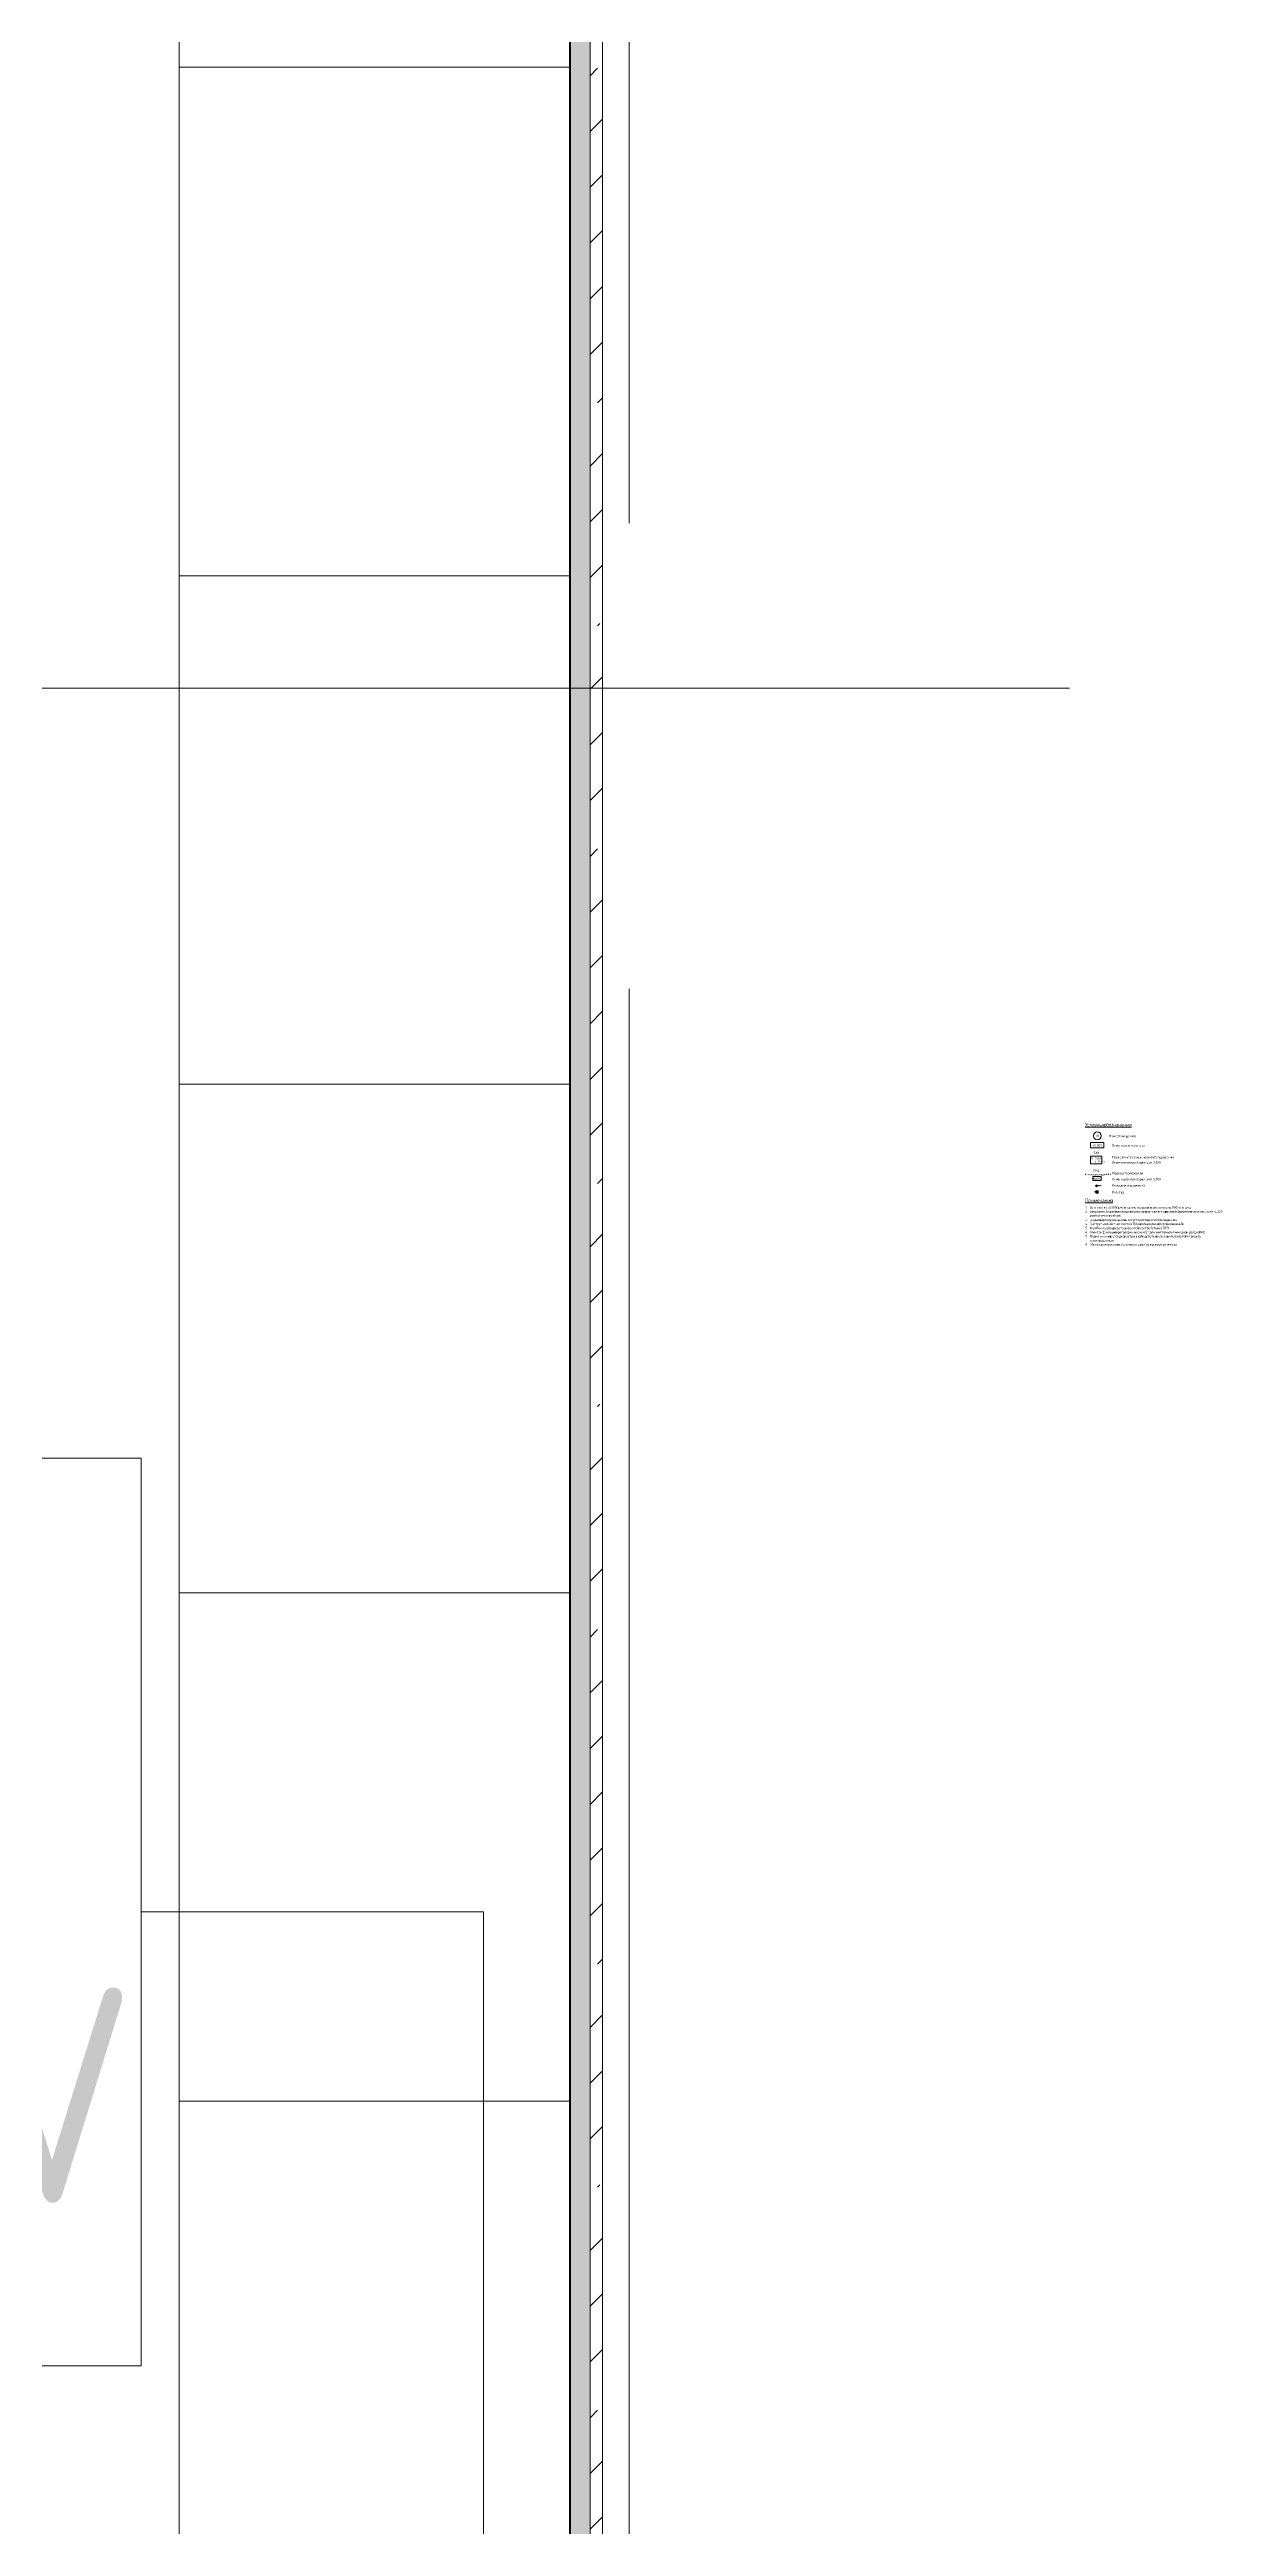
# Model space of a CAD drawing. Header units: millimetres. Extents: x -5714 to 188114, y -8553 to 29000.
# Drawn here: x 37717 to 38914, y 1720 to 4253 of the extents above; entities that cross this region are included whole.
import ezdxf

# ---------------------------------------------------------------- set-up
doc = ezdxf.new("R2010")
doc.units = ezdxf.units.MM
doc.linetypes.add('Осевая', pattern=[3175, 635, -476.25, 1587.5, -476.25])
for name, color, linetype, lineweight in [('A-DETL', 7, 'Continuous', 9), ('A-DETL-GENF', 7, 'Continuous', 9), ('A-WALL', 7, 'Continuous', 9), ('E-ELEC-FIXT-IDEN', 7, 'Continuous', 9), ('G-ANNO-TEXT', 7, 'Continuous', 9), ('I-WALL', 7, 'Continuous', 9), ('Оси', 7, 'Continuous', 9), ('Оси-2', 7, 'Осевая', 9)]:
    doc.layers.add(name, color=color, linetype=linetype, lineweight=lineweight)
for name, color, linetype, lineweight, true_color in [('A-DETL-GENF-2', 1, 'Continuous', 9, 0xff0000), ('A-WALL-FNSH-1', 7, 'Continuous', 9, 0x3c3c3c), ('G-ANNO-TEXT-1', 7, 'Continuous', 9, 0x3c3c3c), ('I-FURN-1', 7, 'Continuous', 9, 0xf0f0f0)]:
    doc.layers.add(name, color=color, linetype=linetype, lineweight=lineweight, true_color=true_color)
doc.styles.add('GOST Common_1', font='GOST_Common.ttf', dxfattribs={"width": 0.9, "height": 220})
doc.styles.add('GOST Common_2', font='GOST_Common.ttf', dxfattribs={"width": 0.9, "height": 3.5})
doc.styles.add('GOST Common_3', font='GOST_Common.ttf', dxfattribs={"width": 0.9, "height": 2.5})
doc.styles.add('GOST Common_4', font='GOST_Common.ttf', dxfattribs={"width": 0.9, "height": 2})
doc.styles.add('ISOCPEUR_B', font='', dxfattribs={"height": 2.5})
doc.styles.get('ISOCPEUR_B').set_extended_font_data('ISOCPEUR', bold=True)

# ---------------------------------------------------------------- blocks, each defined once
blk = doc.blocks.new('ПУФ - 1_53-V76-План размещения напольных электротехнических лючков и розеток 3 этажа в осях 1-12')
at = {"layer": 'I-FURN-1'}
for radius, start, end in [(400, 0, 180), (400, 0, 180), (370, 0, 180), (370, 0, 180), (400, 180, 360), (400, 180, 0), (370, 180, 349.4118), (370, 180, 349.4118), (370, 349.5929, 0), (370, 349.5929, 360)]:
    blk.add_arc((0, 0), radius, start, end, dxfattribs=at)
blk = doc.blocks.new('шкаф 1_112 - шкаф 1_112-V93-План размещения напольных электротехнических лючков и розеток 3 этажа в осях 1-12')
at = {"layer": 'I-FURN-1'}
for p, q in [((-400, 6070), (-400, 0)), ((0, 1), (0, 6070)), ((-400, 4335), (-400, 3815)), ((-400, 3815), (-400, 4335)), ((0, 3815), (0, 4335)), ((0, 4335), (0, 3815)), ((-400, 3815), (0, 3815)), ((-400, 3815), (0, 3815)), ((0, 3815), (-400, 3815)), ((0, 3815), (-400, 3815)), ((-400, 3815), (-400, 3295)), ((-400, 3295), (-400, 3815)), ((-400, 3815), (0, 3815)), ((0, 3295), (0, 3815)), ((0, 3815), (0, 3295)), ((0, 3295), (-400, 3295)), ((0, 3295), (-400, 3295)), ((-400, 3295), (-400, 2775)), ((-400, 2775), (-400, 3295)), ((-400, 3295), (0, 3295)), ((-400, 3295), (0, 3295)), ((0, 3295), (-400, 3295)), ((0, 2775), (0, 3295)), ((0, 3295), (0, 2775)), ((0, 2775), (-400, 2775)), ((-400, 2775), (0, 2775)), ((0, 2775), (-400, 2775)), ((0, 2775), (-400, 2775)), ((-400, 2775), (-400, 2255)), ((-400, 2255), (-400, 2775)), ((-400, 2775), (0, 2775)), ((0, 2255), (0, 2775)), ((0, 2775), (0, 2255)), ((0, 2255), (-400, 2255)), ((0, 2255), (-400, 2255)), ((-400, 2255), (-400, 1735)), ((-400, 1735), (-400, 2255)), ((-400, 2255), (0, 2255)), ((-400, 2255), (0, 2255)), ((0, 2255), (-400, 2255)), ((0, 1735), (0, 2255)), ((0, 2255), (0, 1735)), ((0, 1735), (-400, 1735)), ((-400, 1735), (0, 1735)), ((0, 1735), (-400, 1735)), ((0, 1735), (-400, 1735)), ((-400, 1735), (-400, 1215)), ((-400, 1215), (-400, 1735)), ((-400, 1735), (0, 1735)), ((0, 1215), (0, 1735)), ((0, 1735), (0, 1215))]:
    blk.add_line(p, q, dxfattribs=at)
blk = doc.blocks.new('DET_L_Линия разрыва - М100-30696566-План размещения напольных электротехнических лючков и розеток 3 этажа в осях 1-12')
at = {"layer": 'A-DETL-GENF'}
blk.add_line((11773.2, 0), (0, 0), dxfattribs=at)

msp = doc.modelspace()

# ---------------------------------------------------------------- hatches: boundary and pattern name
at = {"layer": 'A-DETL-GENF-2'}
msp.add_hatch(color=256, dxfattribs=at).paths.add_polyline_path([(38787.7, 3090.2), (38787.9, 3090.3), (38788.1, 3090.4), (38788.3, 3090.5), (38788.4, 3090.7), (38788.5, 3090.9), (38788.6, 3091.1), (38788.5, 3091.4), (38788.4, 3091.6), (38788.3, 3091.8), (38788.1, 3091.9), (38787.9, 3092), (38787.7, 3092), (38787.4, 3092), (38787.2, 3091.9), (38787, 3091.8), (38786.9, 3091.6), (38786.8, 3091.4), (38786.8, 3091.1), (38786.8, 3090.9), (38786.9, 3090.7), (38787, 3090.5), (38787.2, 3090.4), (38787.4, 3090.3)])
h = msp.add_hatch(color=256, dxfattribs=at)
h.paths.add_polyline_path([(38787, 3083.6), (38789.4, 3083.6), (38789.4, 3086), (38787, 3086), (38787, 3084)])
h.paths.add_polyline_path([(38788.2, 3084), (38788, 3084), (38787.8, 3084.1), (38787.6, 3084.2), (38787.5, 3084.4), (38787.4, 3084.6), (38787.4, 3084.8), (38787.4, 3085), (38787.5, 3085.2), (38787.6, 3085.3), (38787.8, 3085.5), (38788, 3085.6), (38788.2, 3085.6), (38788.4, 3085.6), (38788.6, 3085.5), (38788.7, 3085.3), (38788.9, 3085.2), (38788.9, 3085), (38789, 3084.8), (38788.9, 3084.6), (38788.9, 3084.4), (38788.7, 3084.2), (38788.6, 3084.1), (38788.4, 3084)])
at = {"layer": 'I-WALL'}
h = msp.add_hatch(dxfattribs=at)
h.set_pattern_fill('FP_10', color=256, style=0, pattern_type=2)
h.set_pattern_definition([(45, (0, 0), (-57.02463, 57.02463), []), (45, (57.025, 0), (-57.02463, 57.02463), [100.806, -20.161, 3.353, -16.808])])
h.paths.add_polyline_path([(38282.7, 400), (38282.7, 7400), (38270, 7400), (38270, 400)])
h = msp.add_hatch(dxfattribs=at)
h.set_pattern_fill('FP_35', color=256, style=0, pattern_type=2)
h.set_pattern_definition([(0, (0, 0), (121.92, 30.48), [10.058, -81.382, 10.058, -81.382, -487.68]), (0, (0, 0), (121.92, 30.48), [-182.88, 10.058, -172.822, 10.058, -81.382, -213.36]), (0, (0, 0), (121.92, 30.48), [-457.2, 10.058, -50.902, 10.058, -142.342]), (120, (45.72, 15.24), (-87.356454, 90.345817), [10.058, -81.382, 10.058, -81.382, -487.68]), (120, (45.72, 15.24), (-87.356454, 90.345817), [-182.88, 10.058, -172.822, 10.058, -81.382, -213.36]), (120, (45.72, 15.24), (-87.356454, 90.345817), [-457.2, 10.058, -50.902, 10.058, -142.342]), (240, (60.96, 76.2), (-34.563546, -120.825817), [10.058, -81.382, 10.058, -81.382, -487.68]), (240, (60.96, 76.2), (-34.563546, -120.825817), [-182.88, 10.058, -172.822, 10.058, -81.382, -213.36]), (240, (60.96, 76.2), (-34.563546, -120.825817), [-457.2, 10.058, -50.902, 10.058, -142.342])])
h.paths.add_polyline_path([(38270, 420), (38270, 7070), (38250, 7070), (38250, 420)])

# ---------------------------------------------------------------- linework, layer by layer
at = {"layer": 'A-DETL'}
for p, q in [((38781.4, 3135.3), (38795.2, 3135.3)), ((38781.4, 3129.8), (38781.4, 3135.3)), ((38781.4, 3129.8), (38795.2, 3129.8)), ((38795.2, 3135.3), (38795.2, 3129.8)), ((38787, 3084.8), (38785.6, 3084.8)), ((38789.4, 3086), (38787, 3086)), ((38787, 3086), (38787, 3083.6)), ((38787, 3083.6), (38789.4, 3083.6)), ((38789.4, 3083.6), (38789.4, 3086))]:
    msp.add_line(p, q, dxfattribs=at)
for centre, radius in [((38788.5, 3142.2), 4), ((38788.2, 3085.2), 0.2), ((38788.2, 3084.3), 0.2)]:
    msp.add_circle(centre, radius, dxfattribs=at)
for centre, radius, start, end in [((38787.7, 3091.1), 0.902, 0, 180), ((38787.7, 3091.1), 0.902, 180, 0), ((38788.2, 3084.8), 0.81, 0, 180), ((38788.2, 3084.8), 0.81, 180, 0)]:
    msp.add_arc(centre, radius, start, end, dxfattribs=at)
msp.add_open_spline([(38788.6, 3091.1), (38789.2, 3091.8), (38790.2, 3091.2), (38790.6, 3090.9), (38791.8, 3091.5), (38792.6, 3091.6)], degree=3, knots=[0, 0, 0, 0, 0.002878273, 0.006213803, 0.009176589, 0.009176589, 0.009176589, 0.009176589], dxfattribs=at)
at = {"layer": 'A-WALL'}
for p, q in [((38270, 7400), (38270, 400)), ((38250, 420), (38250, 7050))]:
    msp.add_line(p, q, dxfattribs=at)
at = {"layer": 'A-WALL-FNSH-1'}
msp.add_line((38249, 7049), (38249, 421.7), dxfattribs=at)
at = {"layer": 'E-ELEC-FIXT-IDEN'}
for p, q in [((38161.1, 2348.5), (37811.1, 2348.5)), ((38161.1, 959.6), (38161.1, 2348.5))]:
    msp.add_line(p, q, dxfattribs=at)
at = {"layer": 'E-ELEC-FIXT-IDEN', "flags": 128}
msp.add_lwpolyline([(36390.7, 2812.5), (37811.1, 2812.5), (37811.1, 1884.5), (36390.7, 1884.5)], close=True, dxfattribs=at)
at = {"layer": 'G-ANNO-TEXT-1', "flags": 128}
for points in [[(38781.4, 3121.4), (38793.3, 3121.4), (38793.3, 3113.7), (38781.4, 3113.7)], [(38783.8, 3100.6), (38792.3, 3100.6), (38792.3, 3096.4), (38783.8, 3096.4)]]:
    msp.add_lwpolyline(points, close=True, dxfattribs=at)
at = {"layer": 'Оси'}
msp.add_line((36260, 3600), (38760, 3600), dxfattribs=at)
at = {"layer": 'Оси-2'}
msp.add_line((38310, 593.7), (38310, 21277.7), dxfattribs=at)

# ---------------------------------------------------------------- block references
at = {"layer": 'A-DETL-GENF', "rotation": 90.00000000000031}
msp.add_blockref('DET_L_Линия разрыва - М100-30696566-План размещения напольных электротехнических лючков и розеток 3 этажа в осях 1-12', (38282.7, -258), dxfattribs=at)
at = {"layer": 'I-FURN-1'}
msp.add_blockref('шкаф 1_112 - шкаф 1_112-V93-План размещения напольных электротехнических лючков и розеток 3 этажа в осях 1-12', (38250, 420), dxfattribs=at)
at = {"layer": 'I-FURN-1', "rotation": 118.9499011641568}
msp.add_blockref('ПУФ - 1_53-V76-План размещения напольных электротехнических лючков и розеток 3 этажа в осях 1-12', (37283.1, 1412.6), dxfattribs=at)

# ---------------------------------------------------------------- texts
at = {"layer": 'E-ELEC-FIXT-IDEN', "insert": (36490.7, 2271.1), "char_height": 220, "width": 1291.519, "attachment_point": 1, "style": 'GOST Common_1'}
msp.add_mtext('   1: 220 V', dxfattribs=at)
at = {"layer": 'G-ANNO-TEXT', "attachment_point": 1}
for s, insert, char_height, width, style in [('\\LУсловные', (38776.2, 3155.3), 3.5, 22.151, 'GOST Common_2'), ('01', (38787.2, 3143.3), 2.5, 3.319, 'GOST Common_3'), ('\\L\\fGOST Common|b0|i0|c204|p34|;\\W.9;\\L ', (38794.5, 3155.3), 3.5, 1.299, 'GOST Common_2'), ('\\Lобозначения', (38795.6, 3155.3), 3.5, 30.159, 'GOST Common_2'), ('Номер', (38800.6, 3143.3), 2.5, 10.173, 'GOST Common_3'), ('\\fGOST Common|b0|i0|c204|p34|;\\W.9; ', (38809, 3143.3), 2.5, 0.938, 'GOST Common_3'), ('помещения', (38809.8, 3143.3), 2.5, 18.543, 'GOST Common_3'), ('+0.000', (38783.7, 3133.7), 2.5, 10.534, 'GOST Common_3'), ('SK1', (38784.7, 3126), 2.5, 6.574, 'ISOCPEUR_B'), ('Отметка', (38803.6, 3133.7), 2.5, 15.296, 'GOST Common_3'), ('Отметка', (38803.6, 3116.1), 2.5, 15.296, 'GOST Common_3'), ('Марка', (38803.6, 3121.5), 2.5, 10.678, 'GOST Common_3'), ('\\fGOST Common|b0|i0|c204|p34|;\\W.9; ', (38812.4, 3121.5), 2.5, 0.938, 'GOST Common_3'), ('электротехнического', (38813.2, 3121.5), 2.5, 37.735, 'GOST Common_3'), ('\\fGOST Common|b0|i0|c204|p34|;\\W.9; ', (38816.2, 3133.7), 2.5, 0.938, 'GOST Common_3'), ('\\fGOST Common|b0|i0|c204|p34|;\\W.9; ', (38816.2, 3116.1), 2.5, 0.938, 'GOST Common_3'), ('чистого', (38817, 3133.7), 2.5, 13.853, 'GOST Common_3'), ('\\fGOST Common|b0|i0|c204|p34|;\\W.9; ', (38821.5, 3116.1), 2.5, 0.938, 'GOST Common_3'), ('прибора', (38822.3, 3116.1), 2.5, 13.853, 'GOST Common_3'), ('\\fGOST Common|b0|i0|c204|p34|;\\W.9; ', (38828.4, 3133.7), 2.5, 0.938, 'GOST Common_3'), ('пола', (38829.2, 3133.7), 2.5, 8.009, 'GOST Common_3'), ('\\fGOST Common|b0|i0|c204|p34|;\\W.9; ', (38833.8, 3116.1), 2.5, 0.938, 'GOST Common_3'), ('\\fGOST Common|b0|i0|c204|p34|;\\W.9; ', (38835.8, 3133.7), 2.5, 0.938, 'GOST Common_3'), ('\\fGOST Common|b0|i0|c204|p34|;\\W.9; ', (38838.2, 3116.1), 2.5, 0.938, 'GOST Common_3'), ('\\fGOST Common|b0|i0|c204|p34|;\\W.9; ', (38844.3, 3121.5), 2.5, 0.938, 'GOST Common_3'), ('оборудования', (38845.1, 3121.5), 2.5, 23.594, 'GOST Common_3'), (' 0,000', (38843.8, 3116.1), 2.5, 9.668, 'GOST Common_3'), ('SK4', (38784.3, 3107.9), 2.5, 7.456, 'ISOCPEUR_B'), ('Отметка', (38803.6, 3099.2), 2.5, 15.296, 'GOST Common_3'), ('Марка', (38803.6, 3105.3), 2.5, 10.678, 'GOST Common_3'), ('Вывод', (38803.6, 3092.6), 2.5, 10.246, 'GOST Common_3'), ('\\fGOST Common|b0|i0|c204|p34|;\\W.9; ', (38812, 3092.6), 2.5, 0.938, 'GOST Common_3'), ('\\fGOST Common|b0|i0|c204|p34|;\\W.9; ', (38812.4, 3105.3), 2.5, 0.938, 'GOST Common_3'), ('электрический', (38812.8, 3092.6), 2.5, 25.542, 'GOST Common_3'), ('устройсв', (38813.2, 3105.3), 2.5, 15.513, 'GOST Common_3'), ('\\fGOST Common|b0|i0|c204|p34|;\\W.9; ', (38816.2, 3099.2), 2.5, 0.938, 'GOST Common_3'), ('оси', (38817, 3116.1), 2.5, 5.556, 'GOST Common_3'), ('оси', (38817, 3099.2), 2.5, 5.556, 'GOST Common_3'), ('\\fGOST Common|b0|i0|c204|p34|;\\W.9; ', (38821.5, 3099.2), 2.5, 0.938, 'GOST Common_3'), ('прибора', (38822.3, 3099.2), 2.5, 13.853, 'GOST Common_3'), ('\\fGOST Common|b0|i0|c204|p34|;\\W.9; ', (38826, 3105.3), 2.5, 0.938, 'GOST Common_3'), ('связи', (38826.7, 3105.3), 2.5, 9.308, 'GOST Common_3'), ('\\fGOST Common|b0|i0|c204|p34|;\\W.9; ', (38833.8, 3099.2), 2.5, 0.938, 'GOST Common_3'), ('от', (38834.5, 3116.1), 2.5, 4.401, 'GOST Common_3'), ('от', (38834.5, 3099.2), 2.5, 4.401, 'GOST Common_3'), ('\\fGOST Common|b0|i0|c204|p34|;\\W.9; ', (38838.2, 3099.2), 2.5, 0.938, 'GOST Common_3'), ('учп', (38838.9, 3116.1), 2.5, 5.844, 'GOST Common_3'), ('учп', (38838.9, 3099.2), 2.5, 5.844, 'GOST Common_3'), (' 0,000', (38843.8, 3099.2), 2.5, 9.668, 'GOST Common_3'), ('\\LПримечания', (38776.2, 3078), 3.5, 28.428, 'GOST Common_2'), ('1.', (38776.2, 3070.3), 2.5, 5.412, 'GOST Common_3'), ('2.', (38776.2, 3066.1), 2.5, 5.412, 'GOST Common_3'), ('За', (38780.7, 3070.3), 2.5, 4.257, 'GOST Common_3'), ('Все', (38780.7, 3066.1), 2.5, 5.844, 'GOST Common_3'), ('\\fGOST Common|b0|i0|c204|p34|;\\W.9; ', (38785.5, 3066.1), 2.5, 0.938, 'GOST Common_3'), ('отметку', (38785.7, 3070.3), 2.5, 14.863, 'GOST Common_3'), ('розетки', (38786.3, 3066.1), 2.5, 13.997, 'GOST Common_3'), (' (', (38797.8, 3066.1), 2.5, 2.02, 'GOST Common_3'), (' ±0.000 ', (38798, 3070.3), 2.5, 12.41, 'GOST Common_3'), ('кроме', (38799.5, 3066.1), 2.5, 9.957, 'GOST Common_3'), ('Розетка', (38803.6, 3085.7), 2.5, 14.43, 'GOST Common_3'), ('\\fGOST Common|b0|i0|c204|p34|;\\W.9; ', (38807.7, 3066.1), 2.5, 0.938, 'GOST Common_3'), ('принята', (38808.2, 3070.3), 2.5, 14.358, 'GOST Common_3'), ('имеющих', (38808.5, 3066.1), 2.5, 15.08, 'GOST Common_3'), ('\\fGOST Common|b0|i0|c204|p34|;\\W.9; ', (38820.1, 3070.3), 2.5, 0.938, 'GOST Common_3'), ('\\fGOST Common|b0|i0|c204|p34|;\\W.9; ', (38820.9, 3066.1), 2.5, 0.938, 'GOST Common_3'), ('отметка', (38820.9, 3070.3), 2.5, 15.08, 'GOST Common_3'), ('отдельно', (38821.7, 3066.1), 2.5, 16.09, 'GOST Common_3'), ('\\fGOST Common|b0|i0|c204|p34|;\\W.9; ', (38833.3, 3070.3), 2.5, 0.938, 'GOST Common_3'), ('уровня', (38834.1, 3070.3), 2.5, 11.689, 'GOST Common_3'), ('\\fGOST Common|b0|i0|c204|p34|;\\W.9; ', (38835, 3066.1), 2.5, 0.938, 'GOST Common_3'), ('проставленные', (38835.7, 3066.1), 2.5, 25.975, 'GOST Common_3'), ('\\fGOST Common|b0|i0|c204|p34|;\\W.9; ', (38843.7, 3070.3), 2.5, 0.938, 'GOST Common_3'), ('чистого', (38844.5, 3070.3), 2.5, 13.853, 'GOST Common_3'), ('\\fGOST Common|b0|i0|c204|p34|;\\W.9; ', (38855.9, 3070.3), 2.5, 0.938, 'GOST Common_3'), ('пола', (38856.7, 3070.3), 2.5, 8.009, 'GOST Common_3'), ('\\fGOST Common|b0|i0|c204|p34|;\\W.9; ', (38857.2, 3066.1), 2.5, 0.938, 'GOST Common_3'), ('привязки', (38857.9, 3066.1), 2.5, 15.441, 'GOST Common_3'), (' 000-', (38863.3, 3070.3), 2.5, 8.73, 'GOST Common_3'), ('го', (38870.5, 3070.3), 2.5, 3.896, 'GOST Common_3'), (') ', (38870.7, 3066.1), 2.5, 2.02, 'GOST Common_3'), ('располагать', (38872.4, 3066.1), 2.5, 22.295, 'GOST Common_3'), ('\\fGOST Common|b0|i0|c204|p34|;\\W.9; ', (38873.7, 3070.3), 2.5, 0.938, 'GOST Common_3'), ('этажа', (38874.5, 3070.3), 2.5, 11.184, 'GOST Common_3'), ('\\fGOST Common|b0|i0|c204|p34|;\\W.9;;', (38883.7, 3070.3), 2.5, 0.938, 'GOST Common_3'), ('\\fGOST Common|b0|i0|c204|p34|;\\W.9; ', (38890.8, 3066.1), 2.5, 0.938, 'GOST Common_3'), ('на', (38891.5, 3066.1), 2.5, 4.113, 'GOST Common_3'), ('\\fGOST Common|b0|i0|c204|p34|;\\W.9; ', (38894.9, 3066.1), 2.5, 0.938, 'GOST Common_3'), ('высоте', (38895.7, 3066.1), 2.5, 12.122, 'GOST Common_3'), (' h=300 ', (38905.7, 3066.1), 2.5, 11.616, 'GOST Common_3'), ('3.', (38776.2, 3057.6), 2.5, 5.412, 'GOST Common_3'), ('4.', (38776.2, 3053.4), 2.5, 5.412, 'GOST Common_3'), ('5.', (38776.2, 3049.2), 2.5, 5.412, 'GOST Common_3'), ('6.', (38776.2, 3044.9), 2.5, 5.412, 'GOST Common_3'), ('7.', (38776.2, 3040.7), 2.5, 5.412, 'GOST Common_3'), ('См', (38780.7, 3057.6), 2.5, 4.113, 'GOST Common_3'), ('Смотреть', (38780.7, 3053.4), 2.5, 16.811, 'GOST Common_3'), ('Электрификацию', (38780.7, 3044.9), 2.5, 29.438, 'GOST Common_3'), ('мм', (38780.7, 3061.9), 2.5, 4.329, 'GOST Common_3'), ('Коробки', (38780.7, 3049.2), 2.5, 13.853, 'GOST Common_3'), ('Подключение', (38780.7, 3040.7), 2.5, 22.078, 'GOST Common_3'), ('\\fGOST Common|b0|i0|c204|p34|;\\W.9; ', (38784.2, 3061.9), 2.5, 0.938, 'GOST Common_3'), ('. ', (38784.1, 3057.6), 2.5, 1.732, 'GOST Common_3'), ('по', (38785, 3061.9), 2.5, 3.896, 'GOST Common_3'), ('развертки', (38785.5, 3057.6), 2.5, 18.11, 'GOST Common_3'), ('\\fGOST Common|b0|i0|c204|p34|;\\W.9; ', (38788.2, 3061.9), 2.5, 0.938, 'GOST Common_3'), ('оси', (38789, 3061.9), 2.5, 5.556, 'GOST Common_3'), ('\\fGOST Common|b0|i0|c204|p34|;\\W.9; ', (38792.1, 3049.2), 2.5, 0.938, 'GOST Common_3'), ('\\fGOST Common|b0|i0|c204|p34|;\\W.9;и', (38792.9, 3049.2), 2.5, 1.948, 'GOST Common_3'), ('\\fGOST Common|b0|i0|c204|p34|;\\W.9; ', (38793.6, 3061.9), 2.5, 0.938, 'GOST Common_3'), ('эл', (38794.4, 3061.9), 2.5, 3.896, 'GOST Common_3'), ('\\fGOST Common|b0|i0|c204|p34|;\\W.9; ', (38794.5, 3053.4), 2.5, 0.938, 'GOST Common_3'), ('\\fGOST Common|b0|i0|c204|p34|;\\W.9; ', (38794.5, 3049.2), 2.5, 0.938, 'GOST Common_3'), ('совместно', (38795.3, 3053.4), 2.5, 17.677, 'GOST Common_3'), ('разводка', (38795.3, 3049.2), 2.5, 15.873, 'GOST Common_3'), ('. ', (38797.6, 3061.9), 2.5, 1.732, 'GOST Common_3'), ('\\fGOST Common|b0|i0|c204|p34|;\\W.9; ', (38798.9, 3040.7), 2.5, 0.938, 'GOST Common_3'), ('прибора', (38799, 3061.9), 2.5, 13.853, 'GOST Common_3'), ('\\fGOST Common|b0|i0|c204|p34|;\\W.9;и', (38799.7, 3040.7), 2.5, 1.948, 'GOST Common_3'), ('\\fGOST Common|b0|i0|c204|p34|;\\W.9; ', (38800.4, 3057.6), 2.5, 0.938, 'GOST Common_3'), ('\\fGOST Common|b0|i0|c204|p34|;\\W.9; ', (38801.3, 3040.7), 2.5, 0.938, 'GOST Common_3'), ('кухни', (38801.2, 3057.6), 2.5, 9.741, 'GOST Common_3'), ('разводка', (38802, 3040.7), 2.5, 15.873, 'GOST Common_3'), ('\\fGOST Common|b0|i0|c204|p34|;\\W.9; ', (38805, 3044.9), 2.5, 0.938, 'GOST Common_3'), ('переговорных', (38805.7, 3044.9), 2.5, 23.594, 'GOST Common_3'), ('\\fGOST Common|b0|i0|c204|p34|;\\W.9; ', (38808.4, 3049.2), 2.5, 0.938, 'GOST Common_3'), ('устраиваются', (38809.1, 3049.2), 2.5, 24.676, 'GOST Common_3'), ('\\fGOST Common|b0|i0|c204|p34|;\\W.9; ', (38809.3, 3057.6), 2.5, 0.938, 'GOST Common_3'), ('\\fGOST Common|b0|i0|c204|p34|;\\W.9; ', (38809.9, 3053.4), 2.5, 0.938, 'GOST Common_3'), ('для', (38810, 3057.6), 2.5, 5.844, 'GOST Common_3'), ('; ', (38810.4, 3061.9), 2.5, 1.876, 'GOST Common_3'), ('\\fGOST Common|b0|i0|c204|p34|;\\W.9;с', (38810.7, 3053.4), 2.5, 1.659, 'GOST Common_3'), ('\\fGOST Common|b0|i0|c204|p34|;\\W.9; ', (38812.1, 3053.4), 2.5, 0.938, 'GOST Common_3'), ('листом', (38812.8, 3053.4), 2.5, 12.122, 'GOST Common_3'), ('\\fGOST Common|b0|i0|c204|p34|;\\W.9; ', (38814.8, 3057.6), 2.5, 0.938, 'GOST Common_3'), ('\\fGOST Common|b0|i0|c204|p34|;\\W.9; ', (38815.1, 3040.7), 2.5, 0.938, 'GOST Common_3'), ('высот', (38815.6, 3057.6), 2.5, 10.173, 'GOST Common_3'), ('внутренней', (38815.9, 3040.7), 2.5, 19.986, 'GOST Common_3'), ('\\fGOST Common|b0|i0|c204|p34|;\\W.9; ', (38824, 3057.6), 2.5, 0.938, 'GOST Common_3'), (' "', (38822.8, 3053.4), 2.5, 2.597, 'GOST Common_3'), ('устройств', (38824.8, 3057.6), 2.5, 17.966, 'GOST Common_3'), ('План', (38825, 3053.4), 2.5, 8.225, 'GOST Common_3'), ('\\fGOST Common|b0|i0|c204|p34|;\\W.9; ', (38825.2, 3044.9), 2.5, 0.938, 'GOST Common_3'), ('\\fGOST Common|b0|i0|c204|p34|;\\W.9;и', (38826, 3044.9), 2.5, 1.948, 'GOST Common_3'), ('\\fGOST Common|b0|i0|c204|p34|;\\W.9; ', (38827.6, 3044.9), 2.5, 0.938, 'GOST Common_3'), ('комнат', (38828.4, 3044.9), 2.5, 12.627, 'GOST Common_3'), ('\\fGOST Common|b0|i0|c204|p34|;\\W.9; ', (38829.5, 3049.2), 2.5, 0.938, 'GOST Common_3'), ('\\fGOST Common|b0|i0|c204|p34|;\\W.9;в', (38830.3, 3049.2), 2.5, 1.948, 'GOST Common_3'), ('\\fGOST Common|b0|i0|c204|p34|;\\W.9; ', (38831.8, 3053.4), 2.5, 0.938, 'GOST Common_3'), ('\\fGOST Common|b0|i0|c204|p34|;\\W.9; ', (38831.9, 3049.2), 2.5, 0.938, 'GOST Common_3'), ('\\fGOST Common|b0|i0|c204|p34|;\\W.9; ', (38832.4, 3040.7), 2.5, 0.938, 'GOST Common_3'), ('размещения', (38832.5, 3053.4), 2.5, 20.563, 'GOST Common_3'), ('соответствии', (38832.6, 3049.2), 2.5, 24.315, 'GOST Common_3'), ('подсветки', (38833.2, 3040.7), 2.5, 17.749, 'GOST Common_3'), (', ', (38838.8, 3044.9), 2.5, 1.876, 'GOST Common_3'), ('\\fGOST Common|b0|i0|c204|p34|;\\W.9; ', (38839.6, 3057.6), 2.5, 0.938, 'GOST Common_3'), ('где', (38840.3, 3044.9), 2.5, 5.844, 'GOST Common_3'), ('\\fGOST Common|b0|i0|c204|p34|;\\W.9;в', (38840.4, 3057.6), 2.5, 1.948, 'GOST Common_3'), ('\\fGOST Common|b0|i0|c204|p34|;\\W.9; ', (38842, 3057.6), 2.5, 0.938, 'GOST Common_3'), ('этих', (38842.8, 3057.6), 2.5, 8.297, 'GOST Common_3'), ('\\fGOST Common|b0|i0|c204|p34|;\\W.9; ', (38845.1, 3044.9), 2.5, 0.938, 'GOST Common_3'), ('имеется', (38845.9, 3044.9), 2.5, 14.07, 'GOST Common_3'), ('\\fGOST Common|b0|i0|c204|p34|;\\W.9; ', (38847.8, 3040.7), 2.5, 0.938, 'GOST Common_3'), ('мебели', (38848.6, 3040.7), 2.5, 11.905, 'GOST Common_3'), ('\\fGOST Common|b0|i0|c204|p34|;\\W.9; ', (38849.5, 3053.4), 2.5, 0.938, 'GOST Common_3'), ('\\fGOST Common|b0|i0|c204|p34|;\\W.9; ', (38849.6, 3057.6), 2.5, 0.938, 'GOST Common_3'), ('групп', (38850.3, 3053.4), 2.5, 9.741, 'GOST Common_3'), ('помещениях', (38850.4, 3057.6), 2.5, 20.491, 'GOST Common_3'), ('\\fGOST Common|b0|i0|c204|p34|;\\W.9; ', (38852.7, 3049.2), 2.5, 0.938, 'GOST Common_3'), ('\\fGOST Common|b0|i0|c204|p34|;\\W.9;с', (38853.5, 3049.2), 2.5, 1.659, 'GOST Common_3'), ('\\fGOST Common|b0|i0|c204|p34|;\\W.9; ', (38854.9, 3049.2), 2.5, 0.938, 'GOST Common_3'), ('ПУЭ', (38855.6, 3049.2), 2.5, 6.566, 'GOST Common_3'), ('\\fGOST Common|b0|i0|c204|p34|;\\W.9; ', (38857.5, 3044.9), 2.5, 0.938, 'GOST Common_3'), ('\\fGOST Common|b0|i0|c204|p34|;\\W.9; ', (38858.3, 3053.4), 2.5, 0.938, 'GOST Common_3'), ('\\fGOST Common|b0|i0|c204|p34|;\\W.9; ', (38858.4, 3040.7), 2.5, 0.938, 'GOST Common_3'), ('мультимедиа', (38858.3, 3044.9), 2.5, 22.584, 'GOST Common_3'), ('включения', (38859.1, 3053.4), 2.5, 17.966, 'GOST Common_3'), ('выполняется', (38859.2, 3040.7), 2.5, 21.862, 'GOST Common_3'), ('\\fGOST Common|b0|i0|c204|p34|;\\W.9;;', (38861, 3049.2), 2.5, 0.938, 'GOST Common_3'), ('\\fGOST Common|b0|i0|c204|p34|;\\W.9;;', (38867.3, 3057.6), 2.5, 0.938, 'GOST Common_3'), ('";', (38873.9, 3053.4), 2.5, 2.597, 'GOST Common_3'), ('\\fGOST Common|b0|i0|c204|p34|;\\W.9; ', (38876.9, 3044.9), 2.5, 0.938, 'GOST Common_3'), ('\\fGOST Common|b0|i0|c204|p34|;\\W.9; ', (38877.2, 3040.7), 2.5, 0.938, 'GOST Common_3'), ('см', (38877.7, 3044.9), 2.5, 3.824, 'GOST Common_3'), ('по', (38878, 3040.7), 2.5, 3.896, 'GOST Common_3'), ('. ', (38880.9, 3044.9), 2.5, 1.732, 'GOST Common_3'), ('\\fGOST Common|b0|i0|c204|p34|;\\W.9; ', (38881.2, 3040.7), 2.5, 0.938, 'GOST Common_3'), ('проекту', (38882, 3040.7), 2.5, 14.142, 'GOST Common_3'), ('раздел', (38882.3, 3044.9), 2.5, 11.761, 'GOST Common_3'), ('\\fGOST Common|b0|i0|c204|p34|;\\W.9; ', (38892, 3044.9), 2.5, 0.938, 'GOST Common_3'), ('ВКС', (38892.8, 3044.9), 2.5, 6.349, 'GOST Common_3'), ('\\fGOST Common|b0|i0|c204|p34|;\\W.9; ', (38893.7, 3040.7), 2.5, 0.938, 'GOST Common_3'), ('\\fGOST Common|b0|i0|c204|p34|;\\W.9;;', (38898, 3044.9), 2.5, 0.938, 'GOST Common_3'), ('8.', (38776.2, 3032.2), 2.5, 5.412, 'GOST Common_3'), ('Объемы', (38780.7, 3032.2), 2.5, 12.699, 'GOST Common_3'), ('производителя', (38780.7, 3036.5), 2.5, 25.686, 'GOST Common_3'), ('\\fGOST Common|b0|i0|c204|p34|;\\W.9; ', (38791.2, 3032.2), 2.5, 0.938, 'GOST Common_3'), ('материалов', (38791.9, 3032.2), 2.5, 20.635, 'GOST Common_3'), ('\\fGOST Common|b0|i0|c204|p34|;\\W.9;.', (38801.9, 3036.5), 2.5, 0.794, 'GOST Common_3'), ('\\fGOST Common|b0|i0|c204|p34|;\\W.9; ', (38809, 3032.2), 2.5, 0.938, 'GOST Common_3'), ('\\fGOST Common|b0|i0|c204|p34|;\\W.9;и', (38809.7, 3032.2), 2.5, 1.948, 'GOST Common_3'), ('\\fGOST Common|b0|i0|c204|p34|;\\W.9; ', (38811.3, 3032.2), 2.5, 0.938, 'GOST Common_3'), ('оборудования', (38812.1, 3032.2), 2.5, 23.594, 'GOST Common_3'), ('\\fGOST Common|b0|i0|c204|p34|;\\W.9; ', (38831.6, 3032.2), 2.5, 0.938, 'GOST Common_3'), ('указаны', (38832.4, 3032.2), 2.5, 14.142, 'GOST Common_3'), ('\\fGOST Common|b0|i0|c204|p34|;\\W.9; ', (38844, 3032.2), 2.5, 0.938, 'GOST Common_3'), ('для', (38844.8, 3032.2), 2.5, 5.844, 'GOST Common_3'), ('\\fGOST Common|b0|i0|c204|p34|;\\W.9; ', (38849.6, 3032.2), 2.5, 0.938, 'GOST Common_3'), ('одного', (38850.4, 3032.2), 2.5, 11.689, 'GOST Common_3'), ('\\fGOST Common|b0|i0|c204|p34|;\\W.9; ', (38860, 3032.2), 2.5, 0.938, 'GOST Common_3'), ('этажа', (38860.8, 3032.2), 2.5, 11.184, 'GOST Common_3'), ('\\fGOST Common|b0|i0|c204|p34|;\\W.9; ', (38870, 3032.2), 2.5, 0.938, 'GOST Common_3')]:
    msp.add_mtext(s, dxfattribs=dict(at, insert=insert, char_height=char_height, width=width, style=style))
at = {"layer": 'G-ANNO-TEXT-1', "char_height": 2, "attachment_point": 1, "style": 'GOST Common_4'}
for s, insert, width in [('\\fGOST Common|b0|i0|c204|p34|;\\W.9;Н', (38781.8, 3120.1), 1.804), ('- 300 ', (38783.3, 3120.1), 7.865), ('   1: 220 V', (38781.8, 3116.7), 12.482), ('мм', (38789.8, 3120.1), 3.608), ('Кнопка', (38775.7, 3103.9), 9.957), ('\\fGOST Common|b0|i0|c204|p34|;\\W.9; ', (38783.9, 3103.9), 0.794), ('H=1200', (38784.2, 3099.4), 9.235), ('вызова', (38784.6, 3103.9), 9.813), ('\\fGOST Common|b0|i0|c204|p34|;\\W.9; ', (38792.7, 3103.9), 0.794), ('для', (38793.3, 3103.9), 4.618), ('\\fGOST Common|b0|i0|c204|p34|;\\W.9; ', (38797.1, 3103.9), 0.794), ('МГН', (38797.8, 3103.9), 5.411)]:
    msp.add_mtext(s, dxfattribs=dict(at, insert=insert, width=width))

doc.saveas('drawing.dxf')
